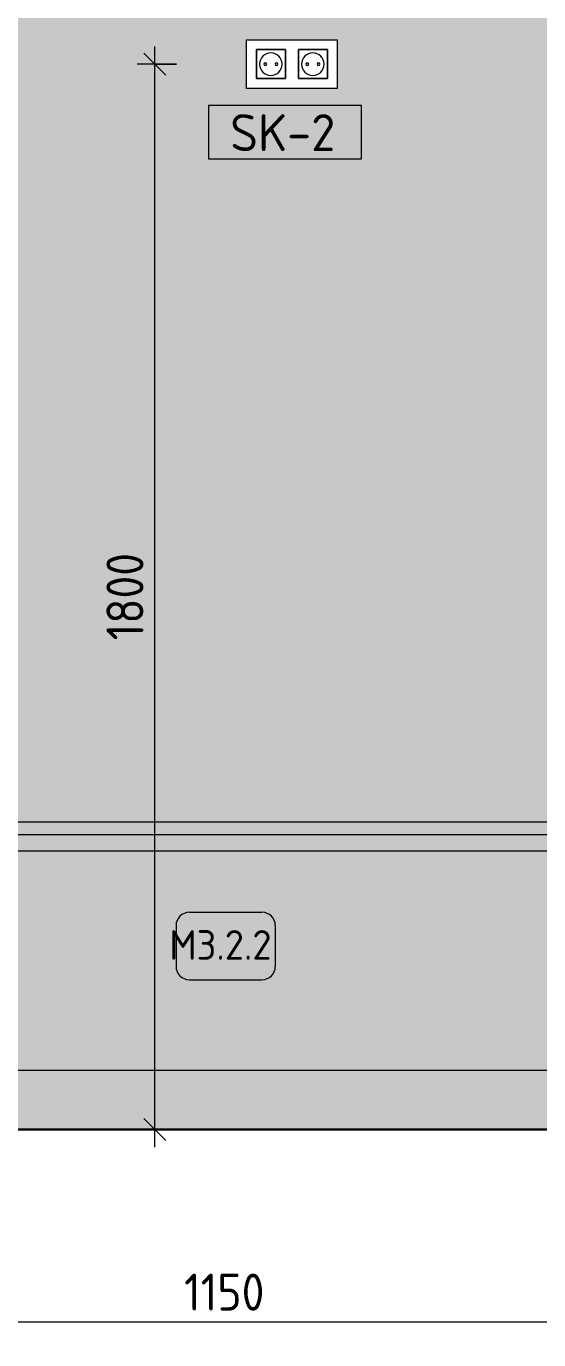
# Model space of a CAD drawing. Header units: millimetres. Extents: x 855 to 54851, y -2301 to 5636.
# Drawn here: x 44780 to 45646, y -355 to 1864 of the extents above; entities that cross this region are included whole.
import ezdxf

# ---------------------------------------------------------------- set-up
doc = ezdxf.new("R2010")
doc.units = ezdxf.units.MM
for name, color, linetype, lineweight in [('A-ANNO-DIMS', 7, 'Continuous', 9), ('A-ANNO-DIMS-25', 7, 'Continuous', 9), ('A-FLOR', 7, 'Continuous', 9), ('A-WALL-PATT', 7, 'Continuous', 9), ('E-ELEC-EQPM', 7, 'Continuous', 9), ('E-ELEC-FIXT-IDEN', 7, 'Continuous', 9), ('Знаки', 7, 'Continuous', 9), ('Марки для знаков', 7, 'Continuous', 9), ('Электрические приборы', 7, 'Continuous', 9)]:
    doc.layers.add(name, color=color, linetype=linetype, lineweight=lineweight)
doc.layers.add('A-FLOR-FNSH-1', color=7, linetype='Continuous', lineweight=30, true_color=0x3c3c3c)
doc.layers.add('Розетки', color=7, linetype='Continuous', lineweight=9, true_color=0xff1e23)
doc.styles.add('GOST Common_5', font='GOST_Common.ttf', dxfattribs={"height": 50})
doc.styles.add('GOST Common_6', font='GOST_Common.ttf', dxfattribs={"height": 62.5})
doc.styles.add('ISOCPEUR_2', font='isocpeur.ttf', dxfattribs={"width": 0.9, "height": 62.5})
doc.dimstyles.new('ISO-2_5_0_9К_БОЛЬШОЙ_1', dxfattribs={"dimscale": 304.8, "dimtxt": 62.248823, "dimasz": 0.123031, "dimexe": 0.098425, "dimexo": 0.246063, "dimgap": 0, "dimtad": 1, "dimdec": 0, "dimrnd": 10, "dimzin": 0, "dimdsep": 46, "dimtxsty": 'ISOCPEUR_2', "dimblk1": 'OBLIQUE', "dimblk2": 'OBLIQUE', "dimsah": 1, "dimcen": 0.09, "dimdle": 0.098425, "dimazin": 0, "dimtfac": 1, "dimtdec": 4, "dimtix": 1, "dimtmove": 0, "dimatfit": 3, "dimfxl": 1, "dimtvp": 1, "dimtolj": 1, "dimtzin": 0, "dimarcsym": 2})

# ---------------------------------------------------------------- blocks, each defined once
blk = doc.blocks.new('Роз - p220-V15-Развертка 1_67-3')
at = {"layer": 'Розетки'}
for p, q in [((-94151, 1824.5), (-94102, 1824.5)), ((-94151, 1775.5), (-94151, 1824.5)), ((-94102, 1824.5), (-94102, 1775.5)), ((-94102, 1775.5), (-94151, 1775.5))]:
    blk.add_line(p, q, dxfattribs=at)
for centre, radius, start, end in [((-94126.5, 1800), 19, 0, 180), ((-94126.5, 1800), 19, 180, 360), ((-94136, 1800), 2.5, 0, 180), ((-94136, 1800), 2.5, 180, 0), ((-94117, 1800), 2.5, 0, 180), ((-94117, 1800), 2.5, 180, 0)]:
    blk.add_arc(centre, radius, start, end, dxfattribs=at)
blk = doc.blocks.new('Роз - p220-V16-Развертка 1_67-3')
at = {"layer": 'Розетки'}
for p, q in [((-94080, 1824.5), (-94031, 1824.5)), ((-94080, 1775.5), (-94080, 1824.5)), ((-94031, 1824.5), (-94031, 1775.5)), ((-94031, 1775.5), (-94080, 1775.5))]:
    blk.add_line(p, q, dxfattribs=at)
for centre, radius, start, end in [((-94055.5, 1800), 19, 0, 180), ((-94055.5, 1800), 19, 180, 360), ((-94065, 1800), 2.5, 0, 180), ((-94065, 1800), 2.5, 180, 0), ((-94046, 1800), 2.5, 0, 180), ((-94046, 1800), 2.5, 180, 0)]:
    blk.add_arc(centre, radius, start, end, dxfattribs=at)
blk = doc.blocks.new('Рамки - Рамка х2-25282439-Развертка 1_67-3')
at = {"layer": 'E-ELEC-EQPM'}
for p, q in [((-94167.5, 1841), (-94014.5, 1841)), ((-94167.5, 1759), (-94167.5, 1841)), ((-94151, 1824.5), (-94151, 1775.5)), ((-94102, 1824.5), (-94151, 1824.5)), ((-94102, 1775.5), (-94102, 1824.5)), ((-94080, 1824.5), (-94080, 1775.5)), ((-94031, 1824.5), (-94080, 1824.5)), ((-94031, 1775.5), (-94031, 1824.5)), ((-94014.5, 1841), (-94014.5, 1759)), ((-94151, 1775.5), (-94102, 1775.5)), ((-94080, 1775.5), (-94031, 1775.5)), ((-94014.5, 1759), (-94167.5, 1759))]:
    blk.add_line(p, q, dxfattribs=at)
blk = doc.blocks.new('Зашивка без перфорации М3_2_1 - М3_2_2-31135864-Развертка 1_67-3')
at = {"layer": 'Знаки'}
for points in [[(-93826, 497.9), (-93607.8, 497.9), (-93607.8, 520), (-94798.1, 520), (-94798.1, 497.9), (-94424.8, 497.9)], [(-94798.1, 100), (-93608.1, 100), (-93608.1, 470), (-94798.1, 470), (-94798.1, 179.9)]]:
    blk.add_hatch(color=256, dxfattribs=at).paths.add_polyline_path(points)
for p, q in [((-94798.1, 520), (-93607.8, 520)), ((-94798.1, 497.9), (-94798.1, 520)), ((-93607.8, 520), (-93607.8, 497.9)), ((-93607.8, 497.9), (-94798.1, 497.9)), ((-93608.1, 470), (-94798.1, 470)), ((-94798.1, 470), (-94798.1, 100)), ((-93608.1, 100), (-93608.1, 470)), ((-94798.1, 100), (-93608.1, 100))]:
    blk.add_line(p, q, dxfattribs=at)
blk = doc.blocks.new('DIMBLOCK37-Развертка 1_67-3')
at = {"layer": 'A-ANNO-DIMS-25'}
for p, q in [((44539.8, -12.2), (44539.8, -355.3)), ((44539.8, -325.3), (44539.8, -12.2)), ((45689.8, -12.2), (45689.8, -355.3)), ((45689.8, -325.3), (45689.8, -12.2)), ((44539.8, -325.3), (45689.8, -325.3))]:
    blk.add_line(p, q, dxfattribs=at)
at = {"layer": 'A-ANNO-DIMS-25', "lineweight": 20}
for p, q in [((44539.8, -325.3), (44558.6, -306.5)), ((45689.8, -325.3), (45708.6, -306.5)), ((44539.8, -325.3), (44521.1, -344)), ((45689.8, -325.3), (45671.1, -344))]:
    blk.add_line(p, q, dxfattribs=at)
at = {"layer": 'A-ANNO-DIMS-25', "color": 0, "insert": (45046.6, -243.6), "char_height": 62.5, "width": 163.762, "attachment_point": 1, "line_spacing_factor": 1.149209, "style": 'ISOCPEUR_2'}
blk.add_mtext('1150', dxfattribs=at)
blk = doc.blocks.new('_Oblique')
at = {"color": 0, "linetype": 'ByBlock', "lineweight": -2}
blk.add_line((-0.5, -0.5), (0.5, 0.5), dxfattribs=at)
blk = doc.blocks.new('DIMBLOCK45-Развертка 1_67-3')
at = {"layer": 'A-ANNO-DIMS-25'}
for p, q in [((44997.1, -30), (44997.1, 1830)), ((45033.8, 1800), (44967.1, 1800)), ((44997.1, 1800), (45033.8, 1800)), ((45045.6, 0), (44967.1, 0)), ((44997.1, 0), (45045.6, 0))]:
    blk.add_line(p, q, dxfattribs=at)
at = {"layer": 'A-ANNO-DIMS-25', "lineweight": 20}
for p, q in [((44997.1, 1800), (44978.4, 1818.8)), ((44997.1, 1800), (45015.9, 1781.2)), ((44997.1, 0), (44978.4, 18.8)), ((44997.1, 0), (45015.9, -18.8))]:
    blk.add_line(p, q, dxfattribs=at)
at = {"layer": 'A-ANNO-DIMS-25', "color": 0, "insert": (44915.5, 826.4), "char_height": 62.5, "width": 176.691, "attachment_point": 1, "rotation": 90, "line_spacing_factor": 1.149209, "style": 'ISOCPEUR_2'}
blk.add_mtext('1800', dxfattribs=at)
blk = doc.blocks.new('М_силовых электроприборов_РАЗВЕРТКИ - Типоразмер_примечание-27444908-Развертка 1_67-3')
at = {"layer": 'E-ELEC-FIXT-IDEN'}
for p, q in [((-92459.2, 2136.8), (-92717.6, 2136.8)), ((-92717.6, 2136.8), (-92717.6, 2046.8)), ((-92459.2, 2046.8), (-92459.2, 2136.8)), ((-92717.6, 2046.8), (-92459.2, 2046.8))]:
    blk.add_line(p, q, dxfattribs=at)
blk = doc.blocks.new('Марка_Знаки - В прямоуг_Наименование краткое-30718135-Развертка 1_67-3')
at = {"layer": 'Марки для знаков'}
for p, q in [((-100441.2, 366.9), (-100318.5, 366.9)), ((-100463.7, 344.4), (-100463.7, 275.4)), ((-100296, 344.4), (-100296, 275.6)), ((-100441.4, 253.1), (-100318.5, 253.1))]:
    blk.add_line(p, q, dxfattribs=at)
for centre, radius, start, end in [((-100441.2, 344.4), 22.5, 90, 180), ((-100318.5, 344.4), 22.5, 360, 90), ((-100441.4, 275.4), 22.3, 180, 270), ((-100318.5, 275.6), 22.5, 270, 360)]:
    blk.add_arc(centre, radius, start, end, dxfattribs=at)

msp = doc.modelspace()

# ---------------------------------------------------------------- hatches: boundary and pattern name
at = {"layer": 'A-WALL-PATT'}
h = msp.add_hatch(color=256, dxfattribs=at)
h.paths.add_polyline_path([(44545.3, 0), (45691.6, 0), (45691.6, 100), (44545.3, 100)])
h.paths.add_polyline_path([(46571.6, 0), (46571.6, 100), (45715.6, 100), (45715.6, 0), (46541.7, 0)])
h.paths.add_polyline_path([(42261.7, 0), (42269.8, 0), (42269.8, 100), (42261.7, 100)])
h.paths.add_polyline_path([(42293.8, 0), (44521.3, 0), (44521.3, 100), (42293.8, 100), (42293.8, 7)])
h.paths.add_polyline_path([(46691.4, 0), (46849.8, 0), (46849.8, 100), (46595.6, 100), (46595.6, 0)])
h.paths.add_polyline_path([(46873.8, 0), (46877.8, 0.1), (46877.8, 3700), (42261.7, 3700), (42261.7, 3000), (44539.8, 3000), (44539.8, 520), (45689.8, 520), (45689.8, 3000), (46589.8, 3000), (46589.8, 520), (46870.1, 520), (46870.1, 500), (46873.8, 500), (46873.8, 0.9)])
h.paths.add_polyline_path([(42491.5, 155), (42496.7, 155.7), (42501.5, 157.7), (42505.7, 160.9), (42509, 165.3), (42510.9, 170), (42511.5, 175), (42510.8, 180.2), (42508.8, 185), (42505.7, 189.1), (42501.2, 192.5), (42496.5, 194.3), (42491.5, 195), (42486.3, 194.3), (42481.5, 192.3), (42477.4, 189.1), (42474.2, 185), (42472.2, 180.2), (42471.5, 175), (42472.2, 169.8), (42474.2, 165), (42477.4, 160.9), (42481.5, 157.7), (42486.3, 155.7)])
h.paths.add_polyline_path([(44291.5, 155), (44296.7, 155.7), (44301.5, 157.7), (44305.7, 160.9), (44309, 165.3), (44310.9, 170), (44311.5, 175), (44310.8, 180.2), (44308.8, 185), (44305.7, 189.1), (44301.2, 192.5), (44296.3, 194.4), (44291.5, 195), (44286.3, 194.3), (44281.5, 192.3), (44277.4, 189.1), (44274.2, 185), (44272.2, 180.2), (44271.5, 175), (44272.2, 169.8), (44274.2, 165), (44277.4, 160.9), (44281.5, 157.7), (44286.3, 155.7), (44290.4, 155.1)])
h.paths.add_polyline_path([(44391.5, 165), (44394.1, 165.3), (44396.5, 166.3), (44398.6, 167.9), (44400.2, 170), (44401.2, 172.4), (44401.5, 175), (44401.2, 177.6), (44400.2, 180), (44398.3, 182.3), (44396.5, 183.7), (44394.1, 184.7), (44391.5, 185), (44388.9, 184.7), (44386.5, 183.7), (44384.4, 182.1), (44382.9, 180), (44381.9, 177.6), (44381.5, 175), (44381.9, 172.4), (44383, 169.8), (44384.4, 167.9), (44386.5, 166.3), (44388.9, 165.3)])
h.paths.add_polyline_path([(42591.5, 165), (42594.1, 165.3), (42596.5, 166.3), (42598.6, 167.9), (42600.2, 170), (42601.2, 172.4), (42601.5, 175), (42601.2, 177.6), (42599.5, 180.8), (42598.3, 182.3), (42596.5, 183.7), (42594.1, 184.7), (42591.5, 185), (42588.9, 184.7), (42586.5, 183.7), (42584.4, 182.1), (42582.9, 180), (42581.7, 176.6), (42581.5, 175), (42581.9, 172.4), (42583, 169.8), (42584.4, 167.9), (42586.5, 166.3), (42588.9, 165.3), (42590.5, 165.1)])
h.paths.add_polyline_path([(42391.5, 230), (42396.7, 230.7), (42401.5, 232.7), (42405.7, 235.9), (42408.8, 240), (42410.9, 245), (42411.5, 250), (42410.8, 255.2), (42408.8, 260), (42405.7, 264.1), (42401.2, 267.5), (42396.5, 269.3), (42391.5, 270), (42386.3, 269.3), (42381.5, 267.3), (42377.4, 264.1), (42374.2, 260), (42372.2, 255.2), (42371.5, 250), (42372.2, 244.8), (42374.2, 240), (42377.4, 235.9), (42381.5, 232.7), (42386.3, 230.7)])
h.paths.add_polyline_path([(42491.5, 240), (42494.1, 240.3), (42496.7, 241.5), (42498.8, 243.2), (42500.2, 245), (42501.2, 247.4), (42501.5, 250), (42501.2, 252.6), (42499.9, 255.3), (42498.6, 257.1), (42496.5, 258.7), (42494.1, 259.7), (42491.5, 260), (42488.9, 259.7), (42486.5, 258.7), (42484.4, 257.1), (42482.9, 255), (42481.9, 252.6), (42481.5, 250), (42481.9, 247.4), (42483, 244.8), (42484.4, 242.9), (42486.5, 241.3), (42488.9, 240.3)])
h.paths.add_polyline_path([(44291.5, 240), (44294.1, 240.3), (44296.7, 241.5), (44298.8, 243.2), (44300.2, 245), (44301.2, 247.4), (44301.5, 250), (44301.2, 252.6), (44300.2, 255), (44298.6, 257.1), (44296.3, 258.8), (44294.1, 259.7), (44291.5, 260), (44288.9, 259.7), (44286.5, 258.7), (44284.4, 257.1), (44282.9, 255), (44281.9, 252.6), (44281.5, 250), (44281.9, 247.4), (44283, 244.8), (44284.4, 242.9), (44286.5, 241.3), (44288.9, 240.3)])
h.paths.add_polyline_path([(44391.5, 310.7), (44396.7, 311.4), (44401.5, 313.4), (44405.7, 316.5), (44408.8, 320.7), (44410.8, 325.5), (44411.5, 330.7), (44410.8, 335.9), (44408.8, 340.7), (44405.7, 344.8), (44401.5, 348), (44396.7, 350), (44391.5, 350.7), (44386.3, 350), (44381.5, 348), (44377.4, 344.8), (44374.2, 340.7), (44372.2, 335.9), (44371.5, 330.7), (44372.2, 325.5), (44374.2, 320.7), (44377.4, 316.5), (44381.5, 313.4), (44386.3, 311.4), (44388.9, 311)])
h.paths.add_polyline_path([(42591.5, 310.7), (42596.7, 311.4), (42601.5, 313.4), (42605.7, 316.5), (42608.8, 320.7), (42610.8, 325.5), (42611.5, 330.7), (42610.8, 335.9), (42608.8, 340.7), (42605.7, 344.8), (42601.5, 348), (42596.7, 350), (42591.5, 350.7), (42586.3, 350), (42581.5, 348), (42577.4, 344.8), (42574.2, 340.7), (42572.2, 335.9), (42571.5, 330.7), (42572.2, 325.5), (42574.8, 319.9), (42577.4, 316.5), (42581.5, 313.4), (42586.3, 311.4), (42588.9, 311)])
h.paths.add_polyline_path([(42391.5, 315), (42394.1, 315.3), (42396.7, 316.5), (42398.6, 317.9), (42400.2, 320), (42401.2, 322.4), (42401.5, 325), (42401.2, 327.6), (42400.2, 330), (42398.6, 332.1), (42396.5, 333.7), (42394.1, 334.7), (42391.5, 335), (42388.9, 334.7), (42386.5, 333.7), (42384.4, 332.1), (42382.9, 330), (42381.9, 327.6), (42381.5, 325), (42381.9, 322.4), (42382.9, 320), (42384.4, 317.9), (42386.5, 316.3), (42388.9, 315.3)])
h.paths.add_polyline_path([(46459.8, 324.7), (46460.1, 325.5), (46460.8, 330.7), (46459.8, 336.6), (46459.8, 325.5)])
h.paths.add_polyline_path([(42491.5, 390), (42494.1, 390.3), (42496.5, 391.3), (42498.6, 392.9), (42500.2, 395), (42501.2, 397.4), (42501.5, 400), (42501.2, 402.6), (42499.9, 405.3), (42498.6, 407.1), (42496.5, 408.7), (42494.1, 409.7), (42491.5, 410), (42488.9, 409.7), (42486.5, 408.7), (42484.4, 407.1), (42482.9, 405), (42481.9, 402.6), (42481.5, 400), (42481.9, 397.4), (42482.9, 395), (42484.4, 392.9), (42486.5, 391.3), (42488.9, 390.3)])
h.paths.add_polyline_path([(44291.5, 390), (44294.1, 390.3), (44296.5, 391.3), (44298.6, 392.9), (44300.2, 395), (44301.2, 397.4), (44301.5, 400), (44301.2, 402.6), (44300.2, 405), (44298.6, 407.1), (44296.3, 408.8), (44294.1, 409.7), (44291.5, 410), (44288.9, 409.7), (44286.5, 408.7), (44284.4, 407.1), (44282.9, 405), (44281.9, 402.6), (44281.5, 400), (44281.9, 397.4), (44282.9, 395), (44284.4, 392.9), (44286.5, 391.3), (44288.9, 390.3)])
h.paths.add_polyline_path([(43922, 470), (44521.3, 470), (44521.3, 500), (42293.8, 500), (42293.8, 470), (43847.2, 470)])
h.paths.add_polyline_path([(45755.8, 470), (46571.6, 470.2), (46571.6, 474.4), (45715.6, 474.4), (45715.6, 470), (45718.4, 470)])
h.paths.add_polyline_path([(42269.8, 470), (42269.8, 500), (42261.7, 500), (42261.7, 470)])
h.paths.add_polyline_path([(46595.6, 470), (46849.8, 470), (46849.8, 497.9), (46595.6, 497.9), (46595.6, 487.1)])
h.paths.add_polyline_path([(45691.6, 470), (45691.6, 474.4), (45689.8, 474.4), (45689.8, 497.9), (44545.3, 497.9), (44545.3, 470), (45689.8, 470)])
h.paths.add_polyline_path([(45305.3, 1759), (45152.3, 1759), (45152.3, 1841), (45305.3, 1841), (45305.3, 1767.1)])
h.paths.add_polyline_path([(45202.8, 1797.5), (45204, 1797.8), (45205, 1798.7), (45205.3, 1800), (45205, 1801.2), (45204, 1802.2), (45202.8, 1802.5), (45201.5, 1802.2), (45200.6, 1801.2), (45200.3, 1800), (45200.6, 1798.7), (45201.5, 1797.8), (45202.1, 1797.6)])
h.paths.add_polyline_path([(45254.8, 1797.5), (45256, 1797.8), (45257, 1798.7), (45257.3, 1800), (45257, 1801.2), (45256, 1802.2), (45254.8, 1802.5), (45253.5, 1802.2), (45252.6, 1801.2), (45252.3, 1800), (45252.6, 1798.7), (45253.5, 1797.8), (45254.1, 1797.6)])
h.paths.add_polyline_path([(45183.8, 1797.5), (45185, 1797.8), (45186, 1798.7), (45186.3, 1800), (45186, 1801.2), (45185, 1802.2), (45183.8, 1802.5), (45182.5, 1802.2), (45181.6, 1801.2), (45181.3, 1800), (45181.6, 1798.7), (45182.5, 1797.8), (45183.1, 1797.6)])
h.paths.add_polyline_path([(45273.8, 1797.5), (45275, 1797.8), (45276, 1798.7), (45276.3, 1800), (45276, 1801.2), (45275, 1802.2), (45273.8, 1802.5), (45272.5, 1802.2), (45271.6, 1801.2), (45271.3, 1800), (45271.6, 1798.7), (45272.5, 1797.8), (45273.1, 1797.6)])
h.paths.add_polyline_path([(46752.8, 2159), (46687.3, 2159), (46687.3, 2241), (46769.3, 2241), (46769.3, 2159)])
h.paths.add_polyline_path([(46718.8, 2197.5), (46720, 2197.8), (46721, 2198.7), (46721.3, 2200), (46721, 2201.2), (46720, 2202.2), (46718.8, 2202.5), (46717.5, 2202.2), (46716.6, 2201.2), (46716.3, 2200), (46716.6, 2198.7), (46717.5, 2197.8), (46718.1, 2197.6)])
h.paths.add_polyline_path([(46737.8, 2197.5), (46739, 2197.8), (46740, 2198.7), (46740.3, 2200), (46740, 2201.2), (46739, 2202.2), (46737.8, 2202.5), (46736.5, 2202.2), (46735.6, 2201.2), (46735.3, 2200), (46735.6, 2198.7), (46736.5, 2197.8), (46737.1, 2197.6)])

# ---------------------------------------------------------------- linework, layer by layer
at = {"layer": 'A-FLOR'}
msp.add_line((47290.2, -0.1), (37709.6, -0.1), dxfattribs=at)
at = {"layer": 'A-FLOR-FNSH-1'}
msp.add_line((47268.8, 0), (37750.8, 0), dxfattribs=at)

# ---------------------------------------------------------------- block references
at = {"layer": 'E-ELEC-EQPM'}
msp.add_blockref('Рамки - Рамка х2-25282439-Развертка 1_67-3', (139319.8, 0), dxfattribs=at)
at = {"layer": 'E-ELEC-FIXT-IDEN'}
msp.add_blockref('М_силовых электроприборов_РАЗВЕРТКИ - Типоразмер_примечание-27444908-Развертка 1_67-3', (137805.4, -406.9), dxfattribs=at)
at = {"layer": 'Знаки'}
msp.add_blockref('Зашивка без перфорации М3_2_1 - М3_2_2-31135864-Развертка 1_67-3', (139319.8, 0), dxfattribs=at)
at = {"layer": 'Марки для знаков'}
msp.add_blockref('Марка_Знаки - В прямоуг_Наименование краткое-30718135-Развертка 1_67-3', (145496.8, 0), dxfattribs=at)
at = {"layer": 'Электрические приборы'}
for name in ['Роз - p220-V15-Развертка 1_67-3', 'Роз - p220-V16-Развертка 1_67-3']:
    msp.add_blockref(name, (139319.8, 0), dxfattribs=at)

# ---------------------------------------------------------------- texts
at = {"layer": 'E-ELEC-FIXT-IDEN', "insert": (45124.5, 1715.5), "char_height": 62.5, "width": 228.481, "attachment_point": 1, "style": 'GOST Common_6'}
msp.add_mtext('SK-2', dxfattribs=at)
at = {"layer": 'Марки для знаков', "char_height": 50, "attachment_point": 1, "style": 'GOST Common_5'}
for s, insert, width in [('\\fGOST Common|b0|i0|c204|p34|;М', (45021.4, 336.8), 56.118), ('3.2.2', (45067.7, 336.8), 166.35)]:
    msp.add_mtext(s, dxfattribs=dict(at, insert=insert, width=width))

# ---------------------------------------------------------------- dimensions: what is measured, and where the dimension line sits
at = {"layer": 'A-ANNO-DIMS'}
dim = msp.add_linear_dim(base=(44997.1, 1800), p1=(44970.6, 0), p2=(45108.8, 1800), angle=90, dimstyle='ISO-2_5_0_9К_БОЛЬШОЙ_1', override={"dimpost": '<>', "dimfxl": 1805.297092}, dxfattribs=at)
dim.commit()
dim.dimension.update_dxf_attribs({"geometry": 'DIMBLOCK45-Развертка 1_67-3', "text_midpoint": (44965.9, 900)})
dim = msp.add_linear_dim(base=(45689.8, -325.3), p1=(44539.8, 62.8), p2=(45689.8, 62.8), dimstyle='ISO-2_5_0_9К_БОЛЬШОЙ_1', override={"dimpost": '<>', "dimfxl": 1150}, dxfattribs=at)
dim.commit()
dim.dimension.update_dxf_attribs({"geometry": 'DIMBLOCK37-Развертка 1_67-3', "text_midpoint": (45114.8, -294)})

doc.saveas('drawing.dxf')
